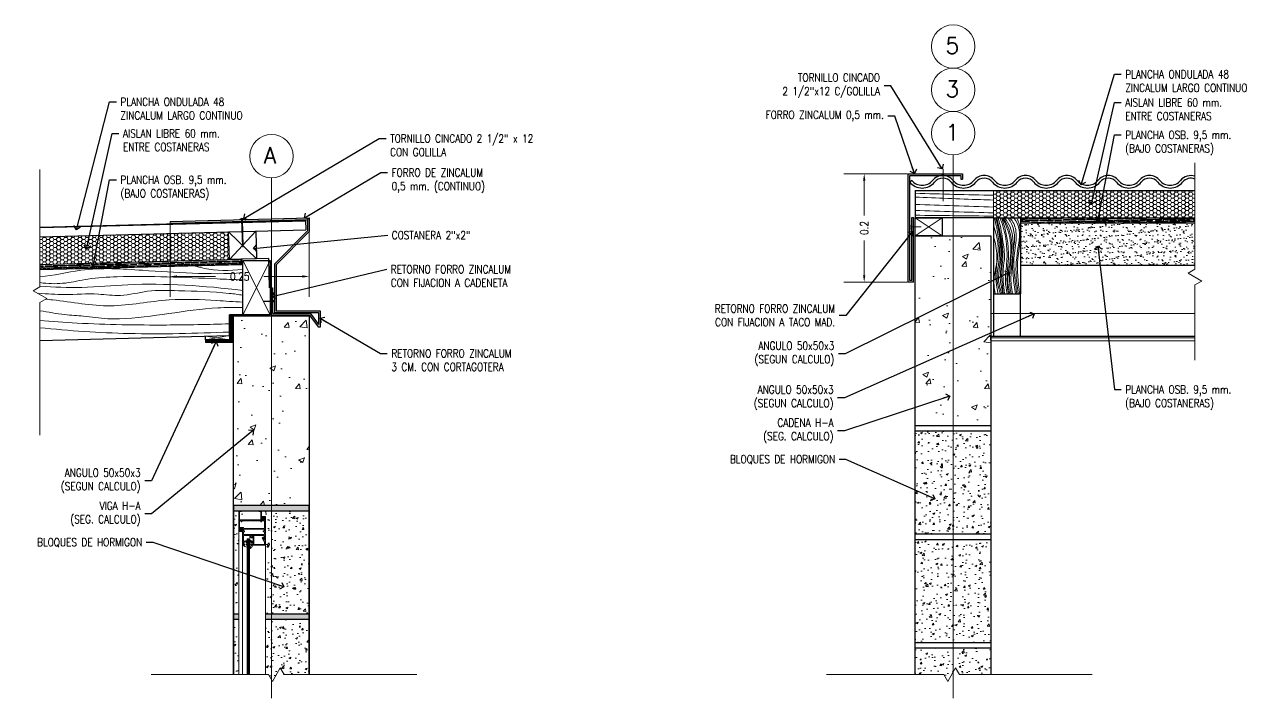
# Model space of a CAD drawing. Header units: metres. Extents: x -40 to 265, y 63 to 163.
# Drawn here: x -33.221 to -30.939, y 94.345 to 95.587 of the extents above; entities that cross this region are included whole.
import ezdxf

# ---------------------------------------------------------------- set-up
doc = ezdxf.new("R2010")
doc.units = ezdxf.units.M
doc.header["$LTSCALE"] = 5
doc.header["$MEASUREMENT"] = 0
doc.linetypes.add('CENTER', pattern=[2, 1.25, -0.25, 0.25, -0.25])
doc.linetypes.add('HIDDEN', pattern=[0.375, 0.25, -0.125])
doc.layers.get('0').update_dxf_attribs({"color": 30})
for name, color, linetype, lineweight in [('A-ANNO-DIMS', 3, 'Continuous', 18), ('A-ANNO-SYMB', 3, 'Continuous', 18), ('A-ANNO-TEXT', 3, 'Continuous', 18), ('A-DETL-MBND', 3, 'Continuous', 18), ('A-DETL-MCUT', 4, 'Continuous', 25), ('A-DETL-PATT', 8, 'Continuous', 18)]:
    doc.layers.add(name, color=color, linetype=linetype, lineweight=lineweight)
doc.styles.add('E-ROMANS', font='romans.shx', dxfattribs={"width": 0.8})
doc.dimstyles.new('E-0001_ARW_18', dxfattribs={"dimscale": 0.001, "dimtxt": 1.8, "dimasz": 1.8, "dimexe": 0.9, "dimexo": 0.6, "dimgap": 0.9, "dimtad": 0, "dimdec": 0, "dimlfac": 1000, "dimzin": 0, "dimdsep": 46, "dimtxsty": 'E-ROMANS', "dimblk": 'OPEN90', "dimcen": 0.9, "dimclrd": 256, "dimclre": 256, "dimclrt": 256, "dimadec": 0, "dimazin": 0, "dimtfac": 1, "dimtdec": 0, "dimtmove": 1, "dimatfit": 3, "dimldrblk": 'OPEN90', "dimfxl": 1, "dimtfill": 1, "dimtolj": 1, "dimtzin": 0, "dimarcsym": 0})
pattern_1 = [(0, (0, 30), (0.0065625, 0.00378886113), [0.004375, -0.00875]), (120, (0, 30), (-0.00656249999, 0.00378886115), [0.004375, -0.00875]), (60, (0, 30), (1e-11, 0.00757772227), [-0.00875, 0.004375])]
pattern_2 = [(1.5, (0, 30), (0.0065192075, 0.00317173983), [0.045, -0.006, 0.015, -0.003]), (1.5, (0.0039494, 30.001604), (-0.003103418, 0.00391010188), [0.009, -0.00099, 0.018, -0.00225]), (1.5, (0.0014327, 30.0025884), (0.015542038604, 0.002417671617), [0.024, -0.0042, 0.012, -0.003])]
pattern_3 = [(50, (0, 30), (0.10758903, -0.00941282), [0.01125, -0.12375]), (355, (0, 30), (-0.0208127, 0.11282882), [0.009, -0.099]), (100.4514, (0.00897, 29.99922), (0.0867764, 0.10341593), [0.00956103, -0.10517132]), (46.1842, (0, 30.03), (0.16008616, -0.02482785), [0.016875, -0.185625]), (96.6356, (0.01334, 30.02793), (0.1401994, 0.14611768), [0.01434154, -0.15775695]), (351.1842, (0, 30.03), (0.1401993, 0.1461178), [0.0135, -0.1485]), (21, (0.015, 30.0225), (0.08953606, -0.06039283), [0.01125, -0.12375]), (326, (0.015, 30.0225), (0.0364973, 0.1087725), [0.009, -0.099]), (71.4514, (0.02246, 30.01747), (0.1260334, 0.04837957), [0.00956103, -0.10517132]), (37.5, (0, 30), (0.001823978, 0.049934078), [0, -0.0978, 0, -0.1005, 0, -0.099375]), (7.5, (0, 30), (0.03946043, 0.059161757), [0, -0.0573, 0, -0.09555, 0, -0.037875]), (327.5, (-0.03345, 30), (0.080073365, -0.00338323), [0, -0.0375, 0, -0.117, 0, -0.15525]), (317.5, (-0.04845, 30), (0.087477925, 0.01501575), [0, -0.04875, 0, -0.0777, 0, -0.11025])]
pattern_4 = [(50, (0, 30), (0.035863009, -0.003137607), [0.00375, -0.04125]), (355, (0, 30), (-0.006937567, 0.037609607), [0.003, -0.033]), (100.4514, (0.00299, 29.99974), (0.028925469, 0.034471977), [0.00318701, -0.035057106]), (46.1842, (0, 30.01), (0.053362052, -0.00827595), [0.005625, -0.061875]), (96.6356, (0.004447, 30.00931), (0.046733135, 0.048705894), [0.004780514, -0.05258565]), (351.1842, (0, 30.01), (0.046733097, 0.04870593), [0.0045, -0.0495]), (21, (0.005, 30.0075), (0.029845353, -0.020130945), [0.00375, -0.04125]), (326, (0.005, 30.0075), (0.012165767, 0.036257502), [0.003, -0.033]), (71.4514, (0.007487, 30.005822), (0.042011131, 0.016126525), [0.00318701, -0.035057106]), (37.5, (0, 30), (0.0006079928, 0.0166446927), [0, -0.0326, 0, -0.0335, 0, -0.033125]), (7.5, (0, 30), (0.013153477, 0.0197205856), [0, -0.0191, 0, -0.03185, 0, -0.012625]), (327.5, (-0.01115, 30), (0.0266911218, -0.0011277436), [0, -0.0125, 0, -0.039, 0, -0.05175]), (317.5, (-0.01615, 30), (0.0291593085, 0.005005249), [0, -0.01625, 0, -0.0259, 0, -0.03675])]

# ---------------------------------------------------------------- blocks, each defined once
blk = doc.blocks.new('_Open90')
at = {"color": 0, "linetype": 'ByBlock', "lineweight": -2}
for p, q in [((0, 0), (-1, 0)), ((-0.5, 0.5), (0, 0)), ((0, 0), (-0.5, -0.5))]:
    blk.add_line(p, q, dxfattribs=at)

msp = doc.modelspace()

# ---------------------------------------------------------------- hatches: boundary and pattern name
at = {"layer": 'A-DETL-PATT'}
h = msp.add_hatch(dxfattribs=at)
h.set_pattern_fill('HONEY', color=256, scale=0.035, style=0)
h.set_pattern_definition(pattern_1)
h.paths.add_polyline_path([(-31.063033, 95.231145), (-31.063033, 95.281145), (-31.434495, 95.281145), (-31.434495, 95.231145), (-31.384495, 95.231145)])
h = msp.add_hatch(dxfattribs=at)
h.set_pattern_fill('AR-RROOF', color=256, scale=0.003, angle=1.5, style=0)
h.set_pattern_definition(pattern_2)
h.paths.add_polyline_path([(-31.063033, 95.231145), (-31.384495, 95.231145), (-31.384495, 95.221645), (-31.063033, 95.221645)])
h = msp.add_hatch(dxfattribs=at)
h.set_pattern_fill('AR-SAND', color=256, scale=0.008, style=0)
h.set_pattern_definition([(37.5, (0, 30), (-0.0005039469, 0.0154145902), [0, -0.01216, 0, -0.0136, 0, -0.013]), (7.5, (0, 30), (0.0141582136, 0.0225771685), [0, -0.00656, 0, -0.01096, 0, -0.0042]), (327.5, (-0.00984, 30), (0.024913135, 4.52724e-05), [0, -0.004, 0, -0.0144, 0, -0.0188]), (317.5, (-0.00984, 30), (0.024049013, 0.0070214045), [0, -0.002, 0, -0.00944, 0, -0.0108])])
h.paths.add_polyline_path([(-31.063033, 95.143379), (-31.063033, 95.221645), (-31.384495, 95.221645), (-31.384495, 95.143379)])
h = msp.add_hatch(dxfattribs=at)
h.set_pattern_fill('HONEY', color=256, scale=0.035, style=0)
h.set_pattern_definition(pattern_1)
h.paths.add_polyline_path([(-32.847419, 95.153884), (-32.844031, 95.153972), (-32.84535, 95.204845), (-33.192582, 95.195821), (-33.192582, 95.144937)])
h = msp.add_hatch(dxfattribs=at)
h.set_pattern_fill('AR-CONC', color=256, scale=0.015, style=0)
h.set_pattern_definition(pattern_3)
h.paths.add_polyline_path([(-31.579245, 94.847996), (-31.439245, 94.847996), (-31.439245, 95.197996), (-31.579245, 95.197996)])
h = msp.add_hatch(dxfattribs=at)
h.set_pattern_fill('AR-RROOF', color=256, scale=0.003, angle=1.5, style=0)
h.set_pattern_definition(pattern_2)
h.paths.add_polyline_path([(-32.820704, 95.145073), (-32.820951, 95.15457), (-32.847419, 95.153884), (-33.192582, 95.144937), (-33.192582, 95.135434)])
h = msp.add_hatch(dxfattribs=at)
h.set_pattern_fill('STEEL', color=256, scale=0.02, style=0)
h.set_pattern_definition([(45, (1.5460086, 30.0672285), (-0.00176776695, 0.00176776695), []), (45, (1.5460086, 30.0684785), (-0.00176776695, 0.00176776695), [])])
h.paths.add_polyline_path([(-32.837496, 95.050897), (-32.842496, 95.050897), (-32.842496, 95.005897), (-32.887496, 95.005897), (-32.887496, 95.000897), (-32.837496, 95.000897)])
h = msp.add_hatch(dxfattribs=at)
h.set_pattern_fill('AR-CONC', color=256, scale=0.015, style=0)
h.set_pattern_definition(pattern_3)
h.paths.add_polyline_path([(-32.836053, 94.700246), (-32.696053, 94.700246), (-32.696053, 95.050246), (-32.836053, 95.050246)])
h = msp.add_hatch(dxfattribs=at)
h.set_pattern_fill('AR-CONC', color=256, scale=0.005, style=0)
h.set_pattern_definition(pattern_4)
h.paths.add_polyline_path([(-31.439245, 94.837996), (-31.579245, 94.837996), (-31.579245, 94.647996), (-31.439245, 94.647996)])
h.paths.add_polyline_path([(-31.439245, 94.637996), (-31.579245, 94.637996), (-31.579245, 94.447996), (-31.439245, 94.447996)])
h.paths.add_polyline_path([(-31.439245, 94.437996), (-31.579245, 94.437996), (-31.579245, 94.388499), (-31.52598, 94.388499), (-31.518763, 94.375999), (-31.50433, 94.400999), (-31.497113, 94.388499), (-31.439245, 94.388499)])
h = msp.add_hatch(dxfattribs=at)
h.set_pattern_fill('AR-SAND', color=256, scale=0.002, style=0)
h.set_pattern_definition([(37.5, (0, 30), (-0.00012598672, 0.00385364754), [0, -0.00304, 0, -0.0034, 0, -0.00325]), (7.5, (0, 30), (0.0035395534, 0.00564429213), [0, -0.00164, 0, -0.00274, 0, -0.00105]), (327.5, (-0.00246, 30), (0.00622828372, 1.13181e-05), [0, -0.001, 0, -0.0036, 0, -0.0047]), (317.5, (-0.00246, 30), (0.0060122532, 0.00175535113), [0, -0.0005, 0, -0.00236, 0, -0.0027])])
h.paths.add_polyline_path([(-32.696053, 94.700246), (-32.836053, 94.700246), (-32.836053, 94.690246), (-32.696053, 94.690246)])
h.paths.add_polyline_path([(-32.696053, 94.500246), (-32.777028, 94.500246), (-32.777028, 94.490246), (-32.696053, 94.490246)])
h.paths.add_polyline_path([(-32.826053, 94.500246), (-32.836053, 94.500246), (-32.836053, 94.490246), (-32.826053, 94.490246)])
h = msp.add_hatch(dxfattribs=at)
h.set_pattern_fill('AR-CONC', color=256, scale=0.005, style=0)
h.set_pattern_definition(pattern_4)
h.paths.add_polyline_path([(-32.696053, 94.690246), (-32.777028, 94.690246), (-32.777028, 94.652246), (-32.777028, 94.500246), (-32.696053, 94.500246)])
h.paths.add_polyline_path([(-32.696053, 94.490246), (-32.777028, 94.490246), (-32.777028, 94.388499), (-32.7712, 94.388499), (-32.763983, 94.375999), (-32.749549, 94.400999), (-32.742333, 94.388499), (-32.696053, 94.388499)])
h.paths.add_polyline_path([(-32.826053, 94.490246), (-32.836053, 94.490246), (-32.836053, 94.388499), (-32.826053, 94.388499)])
h.paths.add_polyline_path([(-32.826053, 94.627175), (-32.826053, 94.637376), (-32.826053, 94.638418), (-32.826053, 94.679975), (-32.819028, 94.679975), (-32.819028, 94.690246), (-32.836053, 94.690246), (-32.836053, 94.500246), (-32.826053, 94.500246)])

# ---------------------------------------------------------------- linework, layer by layer
for p, q in [((-32.781722, 94.679612), (-32.783424, 94.67791)), ((-32.781419, 94.678649), (-32.783424, 94.676645)), ((-32.779073, 94.678464), (-32.783424, 94.674114)), ((-32.781208, 94.677595), (-32.783424, 94.675379)), ((-32.778746, 94.677525), (-32.783384, 94.672888)), ((-32.782764, 94.679835), (-32.783363, 94.679236)), ((-32.781419, 94.673587), (-32.782777, 94.672229)), ((-32.778746, 94.67626), (-32.780368, 94.674639)), ((-32.778746, 94.674994), (-32.779796, 94.673944)), ((-32.824335, 94.654537), (-32.819697, 94.659175)), ((-32.824335, 94.657068), (-32.823285, 94.658118)), ((-32.824335, 94.655802), (-32.822714, 94.657423)), ((-32.824008, 94.653598), (-32.819658, 94.657949)), ((-32.821873, 94.654467), (-32.819658, 94.656683)), ((-32.821662, 94.658475), (-32.820304, 94.659833)), ((-32.821662, 94.653413), (-32.819658, 94.655417)), ((-32.821359, 94.65245), (-32.819658, 94.654152)), ((-32.820317, 94.652227), (-32.819718, 94.652826))]:
    msp.add_line(p, q)
at = {"layer": 'A-ANNO-DIMS'}
for p, q in [((-31.593215, 95.312184), (-31.710408, 95.312184)), ((-31.672908, 95.299684), (-31.672908, 95.235398)), ((-32.952619, 95.222785), (-32.952619, 95.085321)), ((-32.696114, 95.229451), (-32.696114, 95.085321)), ((-31.529245, 95.231145), (-31.579245, 95.197996)), ((-31.579245, 95.231141), (-31.529245, 95.197996)), ((-32.84535, 95.204845), (-32.844031, 95.153972)), ((-32.844734, 95.204856), (-32.793432, 95.155283)), ((-32.794751, 95.206155), (-32.843416, 95.153988)), ((-31.672908, 95.124684), (-31.672908, 95.18897)), ((-32.820704, 95.145073), (-32.820951, 95.15457)), ((-32.818432, 95.152263), (-32.768433, 95.051999)), ((-32.768433, 95.152131), (-32.818432, 95.052131)), ((-32.940119, 95.122821), (-32.86901, 95.122821)), ((-32.708614, 95.122821), (-32.779724, 95.122821)), ((-31.593215, 95.112184), (-31.710408, 95.112184)), ((-32.887675, 95.012794), (-32.843422, 95.005897)), ((-32.843422, 95.013941), (-32.887496, 95.005897)), ((-32.777028, 94.679975), (-32.784053, 94.679975)), ((-32.777028, 94.638418), (-32.777028, 94.637376))]:
    msp.add_line(p, q, dxfattribs=at)
for points in [[(-31.674991, 95.299684), (-31.670825, 95.299684), (-31.672908, 95.312184)], [(-32.940119, 95.124904), (-32.940119, 95.120737), (-32.952619, 95.122821)], [(-32.708614, 95.124904), (-32.708614, 95.120737), (-32.696114, 95.122821)], [(-31.674991, 95.124684), (-31.670825, 95.124684), (-31.672908, 95.112184)]]:
    msp.add_solid(points, dxfattribs=at)
at = {"layer": 'A-ANNO-SYMB', "linetype": 'CENTER'}
for p, q in [((-31.508873, 95.347006), (-31.508873, 94.344957)), ((-32.765681, 95.30458), (-32.765681, 94.344957))]:
    msp.add_line(p, q, dxfattribs=at)
at = {"layer": 'A-ANNO-SYMB'}
for p, q in [((-32.952619, 95.224035), (-32.952541, 95.221036)), ((-31.581965, 95.231295), (-31.584965, 95.231295)), ((-32.749549, 94.400999), (-32.763983, 94.375999)), ((-32.742333, 94.388499), (-32.749549, 94.400999)), ((-31.50433, 94.400999), (-31.518763, 94.375999)), ((-31.497113, 94.388499), (-31.50433, 94.400999)), ((-32.7712, 94.388499), (-32.987728, 94.388499)), ((-32.763983, 94.375999), (-32.7712, 94.388499)), ((-32.497819, 94.388499), (-32.742333, 94.388499)), ((-31.52598, 94.388499), (-31.742508, 94.388499)), ((-31.518763, 94.375999), (-31.52598, 94.388499)), ((-31.252599, 94.388499), (-31.497113, 94.388499))]:
    msp.add_line(p, q, dxfattribs=at)
for centre in [(-31.508873, 95.547006), (-31.508873, 95.467006), (-31.508873, 95.387006), (-32.765681, 95.34458)]:
    msp.add_circle(centre, 0.04, dxfattribs=at)
at = {"layer": 'A-DETL-MBND'}
for p, q in [((-31.063033, 95.136081), (-31.063033, 95.332189)), ((-33.192582, 95.103668), (-33.192582, 95.320196)), ((-31.527104, 95.321142), (-31.527104, 95.26188)), ((-31.434495, 95.281145), (-31.434495, 95.231145)), ((-32.824378, 95.227938), (-32.824397, 95.228487)), ((-32.821103, 95.228601), (-32.821113, 95.228876)), ((-32.821084, 95.228052), (-32.819325, 95.178247)), ((-32.819456, 95.228658), (-32.819466, 95.228933)), ((-32.817726, 95.178679), (-32.819437, 95.228109)), ((-32.816143, 95.228223), (-32.816162, 95.228772)), ((-31.586058, 95.218113), (-31.586058, 95.209262)), ((-31.567949, 95.214078), (-31.586058, 95.214078)), ((-31.075533, 95.128865), (-31.063033, 95.136081)), ((-31.050533, 95.114431), (-31.075533, 95.128865)), ((-33.205082, 95.096451), (-33.192582, 95.103668)), ((-31.063033, 95.107214), (-31.050533, 95.114431)), ((-31.063033, 94.968293), (-31.063033, 95.107214)), ((-33.180082, 95.082018), (-33.205082, 95.096451)), ((-33.192582, 95.074801), (-33.180082, 95.082018)), ((-33.192582, 94.830287), (-33.192582, 95.074801)), ((-31.439245, 95.009395), (-31.063033, 95.009395)), ((-31.439245, 95.004395), (-31.063033, 95.004395)), ((-32.826053, 94.690246), (-32.826053, 94.652246)), ((-32.824049, 94.689196), (-32.821758, 94.689196)), ((-32.82128, 94.689673), (-32.82128, 94.690246)), ((-32.788826, 94.690246), (-32.788826, 94.689673)), ((-32.788349, 94.689196), (-32.786058, 94.689196)), ((-32.784053, 94.670964), (-32.784053, 94.690246)), ((-32.824526, 94.6744), (-32.824526, 94.688719)), ((-32.824526, 94.659978), (-32.824526, 94.671919)), ((-32.786058, 94.673923), (-32.824049, 94.673923)), ((-32.824049, 94.672396), (-32.822139, 94.672396)), ((-32.821662, 94.671919), (-32.821662, 94.670964)), ((-32.821185, 94.670487), (-32.820612, 94.670487)), ((-32.820135, 94.670964), (-32.820135, 94.671919)), ((-32.819658, 94.672396), (-32.805728, 94.672396)), ((-32.805391, 94.672536), (-32.805053, 94.672873)), ((-32.805053, 94.672873), (-32.804716, 94.672536)), ((-32.804378, 94.672396), (-32.786058, 94.672396)), ((-32.78558, 94.688719), (-32.78558, 94.6744)), ((-32.78558, 94.671919), (-32.78558, 94.670964)), ((-32.785103, 94.670487), (-32.78453, 94.670487)), ((-32.783424, 94.678893), (-32.783424, 94.673166)), ((-32.781419, 94.678082), (-32.781419, 94.678893)), ((-32.781419, 94.673166), (-32.781419, 94.673978)), ((-32.781228, 94.678162), (-32.781228, 94.679498)), ((-32.781228, 94.672721), (-32.781228, 94.674057)), ((-32.780751, 94.679975), (-32.777028, 94.679975)), ((-32.780465, 94.677684), (-32.780751, 94.677684)), ((-32.780465, 94.677414), (-32.780751, 94.677414)), ((-32.780751, 94.674646), (-32.780465, 94.674646)), ((-32.780751, 94.674534), (-32.780465, 94.674534)), ((-32.778556, 94.672243), (-32.780751, 94.672243)), ((-32.779987, 94.678257), (-32.779987, 94.678162)), ((-32.779987, 94.674057), (-32.779987, 94.673962)), ((-32.779796, 94.678178), (-32.779796, 94.678082)), ((-32.779796, 94.673978), (-32.779796, 94.673882)), ((-32.779033, 94.678734), (-32.77951, 94.678734)), ((-32.779033, 94.678464), (-32.77951, 94.678464)), ((-32.77951, 94.673596), (-32.779033, 94.673596)), ((-32.77951, 94.673484), (-32.779033, 94.673484)), ((-32.778746, 94.673882), (-32.778746, 94.678178)), ((-32.778556, 94.673962), (-32.778556, 94.678257)), ((-32.778556, 94.658689), (-32.778556, 94.672243)), ((-32.777028, 94.679975), (-32.777028, 94.638418)), ((-32.826053, 94.652246), (-32.82233, 94.652246)), ((-32.826053, 94.388499), (-32.826053, 94.652246)), ((-32.82233, 94.659978), (-32.824526, 94.659978)), ((-32.824526, 94.653964), (-32.824526, 94.65826)), ((-32.824526, 94.653964), (-32.824526, 94.65826)), ((-32.824335, 94.65818), (-32.824335, 94.653885)), ((-32.824049, 94.658737), (-32.823571, 94.658737)), ((-32.823571, 94.658466), (-32.824049, 94.658466)), ((-32.824049, 94.653598), (-32.823571, 94.653598)), ((-32.823571, 94.653487), (-32.824049, 94.653487)), ((-32.823285, 94.658085), (-32.823285, 94.65818)), ((-32.823285, 94.653885), (-32.823285, 94.65398)), ((-32.823094, 94.65826), (-32.823094, 94.658164)), ((-32.823094, 94.65406), (-32.823094, 94.653964)), ((-32.822617, 94.657687), (-32.82233, 94.657687)), ((-32.82233, 94.657416), (-32.822617, 94.657416)), ((-32.822617, 94.654648), (-32.82233, 94.654648)), ((-32.82233, 94.654537), (-32.822617, 94.654537)), ((-32.821853, 94.658164), (-32.821853, 94.6595)), ((-32.821853, 94.652723), (-32.821853, 94.65406)), ((-32.821662, 94.658896), (-32.821662, 94.658085)), ((-32.821662, 94.65398), (-32.821662, 94.653169)), ((-32.819658, 94.653169), (-32.819658, 94.658896)), ((-32.819028, 94.627175), (-32.819028, 94.659643)), ((-32.818551, 94.660121), (-32.817978, 94.660121)), ((-32.817501, 94.659643), (-32.817501, 94.658689)), ((-32.817501, 94.654043), (-32.817501, 94.656207)), ((-32.817501, 94.647266), (-32.817501, 94.651561)), ((-32.817501, 94.634907), (-32.817501, 94.644784)), ((-32.817024, 94.658212), (-32.798506, 94.658212)), ((-32.817024, 94.656684), (-32.779033, 94.656684)), ((-32.815687, 94.653566), (-32.817024, 94.653566)), ((-32.817024, 94.652038), (-32.815687, 94.652038)), ((-32.779033, 94.646788), (-32.817024, 94.646788)), ((-32.805896, 94.645261), (-32.817024, 94.645261)), ((-32.81521, 94.652516), (-32.81521, 94.653088)), ((-32.81521, 94.646788), (-32.81521, 94.645261)), ((-32.805896, 94.645261), (-32.805896, 94.640885)), ((-32.779033, 94.645261), (-32.804368, 94.645261)), ((-32.804368, 94.642412), (-32.804368, 94.645261)), ((-32.79809, 94.644769), (-32.801453, 94.644769)), ((-32.801453, 94.643241), (-32.801453, 94.644769)), ((-32.798506, 94.658212), (-32.798028, 94.657734)), ((-32.79809, 94.628703), (-32.79809, 94.644769)), ((-32.798028, 94.657734), (-32.797551, 94.658212)), ((-32.797551, 94.658212), (-32.779033, 94.658212)), ((-32.780846, 94.653088), (-32.780846, 94.652516)), ((-32.779033, 94.653566), (-32.780369, 94.653566)), ((-32.780369, 94.652038), (-32.779033, 94.652038)), ((-32.778556, 94.656207), (-32.778556, 94.654043)), ((-32.778556, 94.651561), (-32.778556, 94.647266)), ((-32.778556, 94.638418), (-32.778556, 94.644784)), ((-32.819028, 94.388499), (-32.819028, 94.627175)), ((-32.819028, 94.627175), (-32.815306, 94.627175)), ((-32.815306, 94.634907), (-32.817501, 94.634907)), ((-32.817501, 94.628893), (-32.817501, 94.633189)), ((-32.817501, 94.628893), (-32.817501, 94.633189)), ((-32.817024, 94.633666), (-32.816546, 94.633666)), ((-32.816546, 94.628416), (-32.817024, 94.628416)), ((-32.816069, 94.633189), (-32.816069, 94.633093)), ((-32.816069, 94.628989), (-32.816069, 94.628893)), ((-32.815592, 94.632616), (-32.815306, 94.632616)), ((-32.815306, 94.629466), (-32.815592, 94.629466)), ((-32.814828, 94.633093), (-32.814828, 94.63443)), ((-32.814828, 94.627653), (-32.814828, 94.628989)), ((-32.809823, 94.639011), (-32.810777, 94.638057)), ((-32.810777, 94.388499), (-32.810777, 94.638057)), ((-32.806959, 94.639011), (-32.809823, 94.639011)), ((-32.809594, 94.388499), (-32.809594, 94.639011)), ((-32.80841, 94.388499), (-32.80841, 94.639011)), ((-32.807226, 94.388499), (-32.807226, 94.639011)), ((-32.806959, 94.639011), (-32.806005, 94.638057)), ((-32.806005, 94.388499), (-32.806005, 94.638057)), ((-32.800245, 94.640885), (-32.805896, 94.640885)), ((-32.800245, 94.642412), (-32.804368, 94.642412)), ((-32.802977, 94.631939), (-32.802977, 94.635035)), ((-32.800858, 94.631939), (-32.802977, 94.631939)), ((-32.800858, 94.629984), (-32.802977, 94.629984)), ((-32.802854, 94.626109), (-32.802977, 94.629984)), ((-32.80229, 94.633093), (-32.80229, 94.63443)), ((-32.80229, 94.627653), (-32.80229, 94.628989)), ((-32.801813, 94.634907), (-32.799618, 94.634907)), ((-32.801527, 94.632616), (-32.801813, 94.632616)), ((-32.801813, 94.629466), (-32.801527, 94.629466)), ((-32.777028, 94.627175), (-32.801813, 94.627175)), ((-32.799618, 94.643241), (-32.801453, 94.643241)), ((-32.801049, 94.633189), (-32.801049, 94.633093)), ((-32.801049, 94.628989), (-32.801049, 94.628893)), ((-32.800858, 94.633109), (-32.800858, 94.631939)), ((-32.800858, 94.628814), (-32.800858, 94.629984)), ((-32.800095, 94.633666), (-32.800572, 94.633666)), ((-32.800095, 94.633396), (-32.800572, 94.633396)), ((-32.800572, 94.628528), (-32.800095, 94.628528)), ((-32.800572, 94.628416), (-32.800095, 94.628416)), ((-32.800245, 94.640885), (-32.800245, 94.642412)), ((-32.799808, 94.628814), (-32.799808, 94.633109)), ((-32.799618, 94.634907), (-32.799618, 94.643241)), ((-32.799618, 94.628893), (-32.799618, 94.633189)), ((-32.799618, 94.628893), (-32.799618, 94.633189)), ((-32.778556, 94.628703), (-32.79809, 94.628703)), ((-32.783054, 94.640898), (-32.779905, 94.64279)), ((-32.778556, 94.633413), (-32.783054, 94.640898)), ((-32.779132, 94.641505), (-32.780972, 94.640399)), ((-32.780972, 94.640399), (-32.779155, 94.637376)), ((-32.779905, 94.64279), (-32.779132, 94.641505)), ((-32.779155, 94.637376), (-32.777028, 94.637376)), ((-32.778556, 94.638418), (-32.777028, 94.638418)), ((-32.778556, 94.628703), (-32.778556, 94.633413)), ((-32.777028, 94.637376), (-32.777028, 94.627175)), ((-32.777028, 94.388499), (-32.777028, 94.627175))]:
    msp.add_line(p, q, dxfattribs=at)
at = {"layer": 'A-DETL-MBND', "linetype": 'HIDDEN'}
msp.add_line((-31.439245, 95.054395), (-31.063033, 95.054395), dxfattribs=at)
at = {"layer": 'A-DETL-MBND'}
for points in [[(-32.824397, 95.228487), (-32.816162, 95.228772)], [(-32.824378, 95.227938), (-32.816143, 95.228223)], [(-32.823034, 95.228809), (-32.817544, 95.228999)], [(-32.817691, 95.178689), (-32.819325, 95.178247)], [(-32.819325, 95.178247), (-32.818438, 95.176605)], [(-32.817691, 95.178689), (-32.818438, 95.176605)]]:
    msp.add_lwpolyline(points, dxfattribs=at)
for centre, radius, start, end in [((-32.820218, 95.226846), 0.003433, 38.852356, 145.112561), ((-32.824049, 94.688719), 0.000477, 90, 180), ((-32.821758, 94.689673), 0.000477, 270, 0), ((-32.788349, 94.689673), 0.000477, 180, 270), ((-32.786058, 94.688719), 0.000477, 360, 90), ((-32.824049, 94.6744), 0.000477, 180, 270), ((-32.824049, 94.671919), 0.000477, 90, 180), ((-32.822139, 94.671919), 0.000477, 0, 90), ((-32.821185, 94.670964), 0.000477, 180, 270), ((-32.820612, 94.670964), 0.000477, 270, 360), ((-32.819658, 94.671919), 0.000477, 90, 180), ((-32.805728, 94.672873), 0.000477, 270, 315), ((-32.804378, 94.672873), 0.000477, 225, 270), ((-32.786058, 94.6744), 0.000477, 270, 0), ((-32.786058, 94.671919), 0.000477, 0, 90), ((-32.785103, 94.670964), 0.000477, 180, 270), ((-32.78453, 94.670964), 0.000477, 270, 0), ((-32.782421, 94.678893), 0.001002, 0, 180), ((-32.782421, 94.673166), 0.001002, 180, 0), ((-32.780751, 94.678082), 0.000668, 180, 270), ((-32.780751, 94.673978), 0.000668, 90, 180), ((-32.780751, 94.679498), 0.000477, 90, 180), ((-32.780751, 94.678162), 0.000477, 180, 270), ((-32.780751, 94.674057), 0.000477, 90, 180), ((-32.780751, 94.672721), 0.000477, 180, 270), ((-32.780465, 94.678162), 0.000477, 270, 0), ((-32.780465, 94.678082), 0.000668, 270, 0), ((-32.780465, 94.673978), 0.000668, 0, 90), ((-32.780465, 94.674057), 0.000477, 0, 90), ((-32.77951, 94.678257), 0.000477, 90, 180), ((-32.77951, 94.673962), 0.000477, 180, 270), ((-32.77951, 94.678178), 0.000286, 90, 180), ((-32.77951, 94.673882), 0.000286, 180, 270), ((-32.779033, 94.678257), 0.000477, 0, 90), ((-32.779033, 94.678178), 0.000286, 0, 90), ((-32.779033, 94.673962), 0.000477, 270, 0), ((-32.779033, 94.673882), 0.000286, 270, 0), ((-32.824049, 94.65826), 0.000477, 90, 180), ((-32.824049, 94.653964), 0.000477, 180, 270), ((-32.824049, 94.65818), 0.000286, 90, 180), ((-32.824049, 94.653885), 0.000286, 180, 270), ((-32.823571, 94.65826), 0.000477, 360, 90), ((-32.823571, 94.65818), 0.000286, 0, 90), ((-32.823571, 94.653964), 0.000477, 270, 0), ((-32.823571, 94.653885), 0.000286, 270, 0), ((-32.822617, 94.658085), 0.000668, 180, 270), ((-32.822617, 94.65398), 0.000668, 90, 180), ((-32.822617, 94.658164), 0.000477, 180, 270), ((-32.822617, 94.65406), 0.000477, 90, 180), ((-32.82233, 94.6595), 0.000477, 0, 90), ((-32.82233, 94.658164), 0.000477, 270, 0), ((-32.82233, 94.658085), 0.000668, 270, 0), ((-32.82233, 94.65398), 0.000668, 0, 90), ((-32.82233, 94.65406), 0.000477, 0, 90), ((-32.82233, 94.652723), 0.000477, 270, 0), ((-32.82066, 94.658896), 0.001002, 0, 180), ((-32.82066, 94.653169), 0.001002, 180, 0), ((-32.818551, 94.659643), 0.000477, 90, 180), ((-32.817978, 94.659643), 0.000477, 0, 90), ((-32.817024, 94.658689), 0.000477, 180, 270), ((-32.817024, 94.656207), 0.000477, 90, 180), ((-32.817024, 94.654043), 0.000477, 180, 270), ((-32.817024, 94.651561), 0.000477, 90, 180), ((-32.817024, 94.647266), 0.000477, 180, 270), ((-32.817024, 94.644784), 0.000477, 90, 180), ((-32.815687, 94.653088), 0.000477, 0, 90), ((-32.815687, 94.652516), 0.000477, 270, 0), ((-32.780369, 94.653088), 0.000477, 90, 180), ((-32.780369, 94.652516), 0.000477, 180, 270), ((-32.779033, 94.658689), 0.000477, 270, 0), ((-32.779033, 94.656207), 0.000477, 0, 90), ((-32.779033, 94.654043), 0.000477, 270, 0), ((-32.779033, 94.651561), 0.000477, 0, 90), ((-32.779033, 94.647266), 0.000477, 270, 0), ((-32.779033, 94.644784), 0.000477, 360, 90), ((-32.809915, 94.634968), 0.011328, 223.46647, 265.636288), ((-32.817024, 94.633189), 0.000477, 90, 180), ((-32.817024, 94.628893), 0.000477, 180, 270), ((-32.816546, 94.633189), 0.000477, 360, 90), ((-32.816546, 94.628893), 0.000477, 270, 0), ((-32.815592, 94.633093), 0.000477, 180, 270), ((-32.815592, 94.628989), 0.000477, 90, 180), ((-32.815306, 94.63443), 0.000477, 0, 90), ((-32.815306, 94.633093), 0.000477, 270, 0), ((-32.815306, 94.628989), 0.000477, 0, 90), ((-32.815306, 94.627653), 0.000477, 270, 0), ((-32.810191, 94.632969), 0.002045, 106.663032, 253.336968), ((-32.810191, 94.628342), 0.002045, 106.663032, 253.336968), ((-32.805528, 94.633823), 0.002824, 25.407468, 99.710604), ((-32.801813, 94.63443), 0.000477, 90, 180), ((-32.801813, 94.633093), 0.000477, 180, 270), ((-32.801813, 94.628989), 0.000477, 90, 180), ((-32.801813, 94.627653), 0.000477, 180, 270), ((-32.801527, 94.633093), 0.000477, 270, 0), ((-32.801527, 94.628989), 0.000477, 0, 90), ((-32.800572, 94.633189), 0.000477, 90, 180), ((-32.800572, 94.628893), 0.000477, 180, 270), ((-32.800572, 94.633109), 0.000286, 90, 180), ((-32.800572, 94.628814), 0.000286, 180, 270), ((-32.800095, 94.633189), 0.000477, 360, 90), ((-32.800095, 94.633109), 0.000286, 0, 90), ((-32.800095, 94.628893), 0.000477, 270, 0), ((-32.800095, 94.628814), 0.000286, 270, 0)]:
    msp.add_arc(centre, radius, start, end, dxfattribs=at)
for points in [[(-32.814968, 94.632756), (-32.813728, 94.634601), (-32.812081, 94.635973), (-32.810777, 94.635973)], [(-32.806005, 94.635745), (-32.80463, 94.634781), (-32.80529, 94.632448), (-32.806005, 94.631789)], [(-32.806005, 94.63042), (-32.80463, 94.629456), (-32.80529, 94.627123), (-32.806005, 94.626464)], [(-32.806005, 94.620226), (-32.803362, 94.622407), (-32.801433, 94.625906), (-32.802854, 94.626109)], [(-32.806005, 94.6255), (-32.80463, 94.624537), (-32.80529, 94.622204), (-32.806005, 94.621544)]]:
    msp.add_spline(points, degree=3, dxfattribs=at)
at = {"layer": 'A-DETL-MCUT'}
for p, q in [((-31.591965, 95.112184), (-31.591965, 95.312184)), ((-31.591965, 95.312184), (-31.491965, 95.312184)), ((-31.588965, 95.115184), (-31.588965, 95.309184)), ((-31.588965, 95.309184), (-31.494965, 95.309184)), ((-31.494965, 95.309184), (-31.494965, 95.302184)), ((-31.491965, 95.312184), (-31.491965, 95.302184)), ((-31.585088, 95.299896), (-31.58895, 95.29672)), ((-31.494965, 95.302184), (-31.491965, 95.302184)), ((-31.579245, 95.281145), (-31.063033, 95.281145)), ((-31.579245, 95.281145), (-31.063033, 95.281145)), ((-31.579245, 95.281145), (-31.579245, 95.231145)), ((-33.192582, 95.213827), (-32.702954, 95.226551)), ((-33.192556, 95.212828), (-32.702928, 95.225552)), ((-32.952669, 95.224034), (-32.696114, 95.230701)), ((-32.952591, 95.221035), (-32.699114, 95.227622)), ((-32.702954, 95.226551), (-32.702487, 95.208557)), ((-32.699114, 95.227622), (-32.699114, 95.206694)), ((-32.696114, 95.230701), (-32.696114, 95.205451)), ((-31.584965, 95.115184), (-31.584965, 95.231295)), ((-31.581965, 95.112184), (-31.581965, 95.231295)), ((-31.434495, 95.231145), (-31.579245, 95.231145)), ((-31.434495, 95.231145), (-31.434495, 95.091022)), ((-31.434495, 95.231145), (-31.384495, 95.231145)), ((-31.434495, 95.231145), (-31.063033, 95.231145)), ((-31.434495, 95.231145), (-31.384495, 95.231145)), ((-31.384495, 95.231145), (-31.384495, 95.091022)), ((-31.384495, 95.221645), (-31.063033, 95.221645)), ((-33.192582, 95.195821), (-32.702487, 95.208557)), ((-32.760199, 95.145609), (-32.699114, 95.206694)), ((-32.757199, 95.144366), (-32.696114, 95.205451)), ((-31.579245, 95.197996), (-31.439245, 95.197996)), ((-31.579245, 94.388499), (-31.579245, 95.197996)), ((-31.439245, 95.197996), (-31.439245, 94.388499)), ((-33.192582, 95.144937), (-32.847419, 95.153884)), ((-32.771125, 95.155862), (-32.847419, 95.153884)), ((-32.771125, 95.155862), (-32.769732, 95.102134)), ((-32.760199, 95.145609), (-32.760199, 95.0563)), ((-33.192582, 95.135434), (-32.820704, 95.145073)), ((-32.757199, 95.144366), (-32.757199, 95.0593)), ((-31.384495, 95.143379), (-31.063033, 95.143379)), ((-32.766584, 95.102131), (-32.766584, 95.051999)), ((-32.766584, 95.102131), (-32.763584, 95.102131)), ((-32.763584, 95.102131), (-32.763584, 95.054999)), ((-31.581965, 95.112184), (-31.591965, 95.112184)), ((-31.584965, 95.115184), (-31.588965, 95.115184)), ((-32.780951, 95.077135), (-32.762945, 95.077135)), ((-32.762945, 95.078865), (-32.762945, 95.075532)), ((-31.434495, 95.091022), (-31.384495, 95.091022)), ((-32.763584, 95.054999), (-32.694552, 95.054999)), ((-32.760199, 95.0563), (-32.679053, 95.0563)), ((-32.757199, 95.0593), (-32.676053, 95.0593)), ((-32.694552, 95.054999), (-32.679053, 95.034305)), ((-32.679053, 95.0563), (-32.679053, 95.034305)), ((-32.676053, 95.0593), (-32.676053, 95.0293)), ((-32.768433, 95.051999), (-32.843422, 95.051999)), ((-32.843422, 95.013941), (-32.843422, 95.051999)), ((-32.766584, 95.051999), (-32.696053, 95.051999)), ((-32.696053, 95.051999), (-32.679053, 95.0293)), ((-33.192582, 95.00489), (-32.843422, 95.013941)), ((-32.887496, 95.005897), (-32.887496, 95.012798)), ((-32.843422, 95.013941), (-32.843422, 95.005897)), ((-32.676053, 95.0293), (-32.679053, 95.0293)), ((-31.439245, 95.012931), (-31.063033, 95.012931)), ((-31.579245, 94.847996), (-31.439245, 94.847996)), ((-31.579245, 94.837996), (-31.439245, 94.837996)), ((-32.836053, 94.700246), (-32.836053, 94.388499)), ((-32.696053, 94.700246), (-32.836053, 94.700246)), ((-32.696053, 94.690246), (-32.836053, 94.690246)), ((-32.696053, 94.388499), (-32.696053, 94.700035)), ((-31.579245, 94.647996), (-31.439245, 94.647996)), ((-31.579245, 94.637996), (-31.439245, 94.637996)), ((-32.826053, 94.500246), (-32.836053, 94.500246)), ((-32.826053, 94.490246), (-32.836053, 94.490246)), ((-32.696053, 94.500246), (-32.777028, 94.500246)), ((-32.696053, 94.490246), (-32.777028, 94.490246)), ((-31.579245, 94.447996), (-31.439245, 94.447996)), ((-31.579245, 94.437996), (-31.439245, 94.437996))]:
    msp.add_line(p, q, dxfattribs=at)
for points in [[(-31.579245, 95.231145), (-31.529245, 95.231145), (-31.529245, 95.197996), (-31.579245, 95.197996)], [(-32.844734, 95.204859), (-32.794751, 95.206155), (-32.793432, 95.155283), (-32.843416, 95.153988)], [(-32.818432, 95.152263), (-32.768433, 95.152131), (-32.768433, 95.051999), (-32.818432, 95.052131)]]:
    msp.add_lwpolyline(points, close=True, dxfattribs=at)
for points in [[(-31.434495, 95.091022), (-31.434495, 95.012931), (-31.384495, 95.012931), (-31.384495, 95.091022)], [(-32.837496, 95.050897), (-32.837496, 95.000897), (-32.887496, 95.000897)], [(-32.837496, 95.050897), (-32.842496, 95.050897), (-32.842496, 95.005897), (-32.887496, 95.005897), (-32.887496, 95.000897)], [(-32.836053, 94.388499), (-32.836053, 95.050246), (-32.696053, 95.050246), (-32.696053, 94.388499)]]:
    msp.add_lwpolyline(points, dxfattribs=at)
for centre, radius, start, end in [((-31.527938, 95.284234), 0.024661, 39.424063, 140.575937), ((-31.451738, 95.284234), 0.024661, 39.424063, 140.575937), ((-31.375538, 95.284234), 0.024661, 39.424063, 140.575937), ((-31.299338, 95.284234), 0.024661, 39.424063, 140.575937), ((-31.223138, 95.284234), 0.024661, 39.424063, 140.575937), ((-31.146938, 95.284234), 0.024661, 39.424063, 140.575937), ((-31.070738, 95.284234), 0.024661, 71.794429, 140.575937), ((-31.566038, 95.315557), 0.029661, 219.424063, 320.575937), ((-31.566038, 95.315557), 0.024661, 219.424063, 320.575937), ((-31.527938, 95.284234), 0.019661, 39.424063, 140.575937), ((-31.489838, 95.315557), 0.029661, 219.424063, 320.575937), ((-31.489838, 95.315557), 0.024661, 219.424063, 320.575937), ((-31.451738, 95.284234), 0.019661, 39.424063, 140.575937), ((-31.413638, 95.315557), 0.029661, 219.424063, 320.575937), ((-31.413638, 95.315557), 0.024661, 219.424063, 320.575937), ((-31.375538, 95.284234), 0.019661, 39.424063, 140.575937), ((-31.337438, 95.315557), 0.029661, 219.424063, 320.575937), ((-31.337438, 95.315557), 0.024661, 219.424063, 320.575937), ((-31.299338, 95.284234), 0.019661, 39.424063, 140.575937), ((-31.261238, 95.315557), 0.029661, 219.424063, 320.575937), ((-31.261238, 95.315557), 0.024661, 219.424063, 320.575937), ((-31.223138, 95.284234), 0.019661, 39.424063, 140.575937), ((-31.185038, 95.315557), 0.029661, 219.424063, 320.575937), ((-31.185038, 95.315557), 0.024661, 219.424063, 320.575937), ((-31.146938, 95.284234), 0.019661, 39.424063, 140.575937), ((-31.108838, 95.315557), 0.029661, 219.424063, 320.575937), ((-31.108838, 95.315557), 0.024661, 219.424063, 320.575937), ((-31.070738, 95.284234), 0.019661, 66.928481, 140.575937)]:
    msp.add_arc(centre, radius, start, end, dxfattribs=at)
at = {"layer": 'A-DETL-PATT'}
for points in [[(-31.579245, 95.276258), (-31.530996, 95.274829), (-31.482748, 95.2734), (-31.434495, 95.272485)], [(-31.579245, 95.255716), (-31.530998, 95.253925), (-31.48275, 95.252134), (-31.434495, 95.250844)], [(-31.579245, 95.244579), (-31.530995, 95.242965), (-31.482746, 95.241351), (-31.434495, 95.24017)], [(-31.579245, 95.235645), (-31.530995, 95.235101), (-31.482745, 95.234556), (-31.434495, 95.234012)]]:
    msp.add_open_spline(points, degree=3, dxfattribs=at)
for points, knots in [([(-31.579245, 95.269319), (-31.539034, 95.267568), (-31.49079, 95.265467), (-31.442531, 95.264004), (-31.434495, 95.263777)], [0, 0, 0, 0, 0.12073968, 0.144859436, 0.144859436, 0.144859436, 0.144859436]), ([(-31.434313, 95.217786), (-31.427129, 95.193761), (-31.423909, 95.174122), (-31.430601, 95.135821), (-31.431408, 95.118416), (-31.427321, 95.096964), (-31.426804, 95.094371), (-31.426285, 95.091769)], [0, 0, 0, 0, 0.05688867, 0.05688867, 0.11377734, 0.11377734, 0.121570666, 0.121570666, 0.121570666, 0.121570666]), ([(-31.430113, 95.231145), (-31.424814, 95.208865), (-31.420101, 95.185892), (-31.421816, 95.143963), (-31.427521, 95.125476), (-31.423218, 95.103234), (-31.421316, 95.097788), (-31.419362, 95.092226)], [0.000693199, 0.000693199, 0.000693199, 0.000693199, 0.069385333, 0.069385333, 0.12403298, 0.12403298, 0.141507499, 0.141507499, 0.141507499, 0.141507499]), ([(-31.428808, 95.23052), (-31.420596, 95.202029), (-31.414527, 95.173539), (-31.420719, 95.126437), (-31.418954, 95.108283), (-31.416631, 95.09075)], [0, 0, 0, 0, 0.088864709, 0.088864709, 0.141488903, 0.141488903, 0.141488903, 0.141488903]), ([(-31.428481, 95.231145), (-31.426212, 95.219924), (-31.421415, 95.196179), (-31.417356, 95.157137), (-31.424474, 95.121456), (-31.419175, 95.099174), (-31.417328, 95.091406)], [0.000083263, 0.000083263, 0.000083263, 0.000083263, 0.034436175, 0.072780948, 0.117193711, 0.14096695, 0.14096695, 0.14096695, 0.14096695]), ([(-31.426218, 95.231145), (-31.424878, 95.226493), (-31.419748, 95.208673), (-31.416788, 95.184769), (-31.413136, 95.157578), (-31.419035, 95.129161), (-31.415981, 95.106108), (-31.413993, 95.091099)], [0.000116594, 0.000116594, 0.000116594, 0.000116594, 0.014623985, 0.055694762, 0.072300098, 0.096440627, 0.141488903, 0.141488903, 0.141488903, 0.141488903]), ([(-31.422831, 95.231145), (-31.421434, 95.227692), (-31.41514, 95.212112), (-31.410012, 95.185007), (-31.408804, 95.149138), (-31.414459, 95.118772), (-31.410891, 95.099041), (-31.409522, 95.091471)], [0.000170128, 0.000170128, 0.000170128, 0.000170128, 0.011337336, 0.050554871, 0.08197056, 0.118823516, 0.141758661, 0.141758661, 0.141758661, 0.141758661]), ([(-31.419965, 95.231145), (-31.410699, 95.207778), (-31.406139, 95.181813), (-31.407595, 95.13825), (-31.411337, 95.120975), (-31.408322, 95.099795), (-31.407616, 95.095886), (-31.406903, 95.091945)], [0.001244272, 0.001244272, 0.001244272, 0.001244272, 0.076547146, 0.076547146, 0.129816529, 0.129816529, 0.141758661, 0.141758661, 0.141758661, 0.141758661]), ([(-31.41868, 95.231145), (-31.416519, 95.227223), (-31.407782, 95.21132), (-31.400488, 95.180377), (-31.404894, 95.142807), (-31.409992, 95.11313), (-31.405725, 95.096716), (-31.40439, 95.091582)], [0.000243777, 0.000243777, 0.000243777, 0.000243777, 0.013675707, 0.054675928, 0.092476732, 0.127208022, 0.143012037, 0.143012037, 0.143012037, 0.143012037]), ([(-31.416489, 95.231145), (-31.405182, 95.213314), (-31.400177, 95.195072), (-31.40137, 95.1561), (-31.405544, 95.136017), (-31.404861, 95.107352), (-31.403471, 95.098851), (-31.401934, 95.090611)], [0.000268969, 0.000268969, 0.000268969, 0.000268969, 0.059516577, 0.059516577, 0.119033153, 0.119033153, 0.14410631, 0.14410631, 0.14410631, 0.14410631]), ([(-31.414248, 95.231145), (-31.410463, 95.225691), (-31.403394, 95.215437), (-31.392518, 95.1735), (-31.406839, 95.131416), (-31.400299, 95.096358), (-31.399318, 95.091099)], [0.000329616, 0.000329616, 0.000329616, 0.000329616, 0.020096883, 0.037432452, 0.128104651, 0.14410631, 0.14410631, 0.14410631, 0.14410631]), ([(-31.408136, 95.231145), (-31.395368, 95.215098), (-31.394288, 95.197339), (-31.399247, 95.161223), (-31.400162, 95.142169), (-31.397193, 95.112565), (-31.395689, 95.101638), (-31.394196, 95.090738)], [0.000404535, 0.000404535, 0.000404535, 0.000404535, 0.055268183, 0.055268183, 0.110536367, 0.110536367, 0.143587006, 0.143587006, 0.143587006, 0.143587006]), ([(-31.404458, 95.231145), (-31.40239, 95.228524), (-31.39528, 95.21939), (-31.390317, 95.194157), (-31.398607, 95.160149), (-31.396023, 95.123685), (-31.392867, 95.100643), (-31.39156, 95.091099)], [0.00051216, 0.00051216, 0.00051216, 0.00051216, 0.010470347, 0.035077391, 0.073716288, 0.114648397, 0.143587006, 0.143587006, 0.143587006, 0.143587006]), ([(-31.396864, 95.231145), (-31.38592, 95.216623), (-31.38544, 95.201664), (-31.39061, 95.166113), (-31.39372, 95.147354), (-31.392517, 95.11679), (-31.390852, 95.104074), (-31.389201, 95.091439)], [0.000594674, 0.000594674, 0.000594674, 0.000594674, 0.051713672, 0.051713672, 0.103427344, 0.103427344, 0.142215059, 0.142215059, 0.142215059, 0.142215059]), ([(-31.392365, 95.231145), (-31.391458, 95.229546), (-31.379071, 95.207381), (-31.394375, 95.156971), (-31.389086, 95.112838), (-31.386563, 95.091784)], [0.000650127, 0.000650127, 0.000650127, 0.000650127, 0.006133081, 0.076524353, 0.140736191, 0.140736191, 0.140736191, 0.140736191]), ([(-31.434231, 95.196739), (-31.431357, 95.184897), (-31.426793, 95.166094), (-31.429329, 95.140816), (-31.435034, 95.117813), (-31.433425, 95.101443), (-31.431683, 95.091022)], [0, 0, 0, 0, 0.036210697, 0.057491046, 0.075528635, 0.106808085, 0.106808085, 0.106808085, 0.106808085]), ([(-33.192582, 95.122846), (-33.167679, 95.123903), (-33.104587, 95.14109), (-32.980699, 95.132705), (-32.881325, 95.125689), (-32.818432, 95.129301)], [0.056514945, 0.056514945, 0.056514945, 0.056514945, 0.132088344, 0.246133606, 0.428410275, 0.428410275, 0.428410275, 0.428410275]), ([(-33.192582, 95.11159), (-33.190619, 95.111274), (-33.175157, 95.10902), (-33.145109, 95.109223), (-33.100503, 95.119858), (-33.006703, 95.125005), (-32.912621, 95.120463), (-32.835812, 95.11702), (-32.818432, 95.116752)], [0.056244069, 0.056244069, 0.056244069, 0.056244069, 0.062213592, 0.103138904, 0.145211781, 0.199409188, 0.383885517, 0.428722724, 0.428722724, 0.428722724, 0.428722724]), ([(-32.916642, 95.144785), (-32.907715, 95.142182), (-32.876342, 95.133034), (-32.844038, 95.133265), (-32.818317, 95.135675)], [0, 0, 0, 0, 0.0277661724, 0.0975813625, 0.0975813625, 0.0975813625, 0.0975813625]), ([(-33.192582, 95.104834), (-33.166832, 95.103256), (-33.112757, 95.100777), (-32.988793, 95.112994), (-32.890708, 95.105607), (-32.818432, 95.097106)], [0.0552866, 0.0552866, 0.0552866, 0.0552866, 0.132628143, 0.21742194, 0.427879463, 0.427879463, 0.427879463, 0.427879463]), ([(-33.194943, 95.092047), (-33.17911, 95.090462), (-33.142533, 95.088089), (-33.092205, 95.092573), (-33.0408, 95.084679), (-32.992282, 95.09861), (-32.925369, 95.095855), (-32.867422, 95.095158), (-32.82651, 95.089502), (-32.818432, 95.088236)], [0.052941498, 0.052941498, 0.052941498, 0.052941498, 0.100650833, 0.163058135, 0.20385311, 0.254632344, 0.311392648, 0.403741615, 0.428265447, 0.428265447, 0.428265447, 0.428265447]), ([(-33.181838, 95.081004), (-33.17763, 95.080588), (-33.137713, 95.076319), (-33.061875, 95.06118), (-32.961268, 95.083609), (-32.880388, 95.079324), (-32.835995, 95.076351), (-32.818432, 95.075408)], [0.065782055, 0.065782055, 0.065782055, 0.065782055, 0.078450538, 0.185957012, 0.294549251, 0.382412445, 0.428042406, 0.428042406, 0.428042406, 0.428042406]), ([(-33.192582, 95.059538), (-33.177333, 95.057265), (-33.150884, 95.051619), (-33.108904, 95.050325), (-33.075517, 95.044171), (-32.99229, 95.04527), (-32.910591, 95.064973), (-32.835476, 95.065943), (-32.818432, 95.065644)], [0.054682383, 0.054682383, 0.054682383, 0.054682383, 0.100951911, 0.135377093, 0.180451687, 0.202278529, 0.38456204, 0.428684645, 0.428684645, 0.428684645, 0.428684645]), ([(-33.193499, 95.041515), (-33.170448, 95.039742), (-33.092588, 95.034294), (-32.975744, 95.03234), (-32.882117, 95.034268), (-32.843422, 95.035415)], [0.053561233, 0.053561233, 0.053561233, 0.053561233, 0.122913969, 0.287722684, 0.403857437, 0.403857437, 0.403857437, 0.403857437]), ([(-33.193123, 95.028324), (-33.165811, 95.025564), (-33.111104, 95.02057), (-32.994416, 95.015627), (-32.90518, 95.017683), (-32.843422, 95.020286)], [0.053895715, 0.053895715, 0.053895715, 0.053895715, 0.136238587, 0.21870212, 0.404063921, 0.404063921, 0.404063921, 0.404063921])]:
    msp.add_open_spline(points, degree=3, knots=knots, dxfattribs=at)
msp.add_spline([(-31.432862, 95.231201), (-31.428461, 95.211853), (-31.423985, 95.180295), (-31.424168, 95.155704), (-31.427135, 95.10957), (-31.421873, 95.091344)], degree=3, dxfattribs=at)

# ---------------------------------------------------------------- texts
at = {"layer": 'A-ANNO-TEXT', "style": 'E-ROMANS'}
for s, p in [('5', (-31.523112, 95.533649)), ('3', (-31.523112, 95.453649)), ('1', (-31.523112, 95.373649)), ('A', (-32.77992, 95.331223))]:
    msp.add_text(s, height=0.03, dxfattribs=at).set_placement(p)
at = {"layer": 'A-ANNO-TEXT', "char_height": 0.015, "style": 'E-ROMANS'}
for s, insert, attachment_point in [('TORNILLO CINCADO\\P 2 1/2"x12 C/GOLILLA ', (-31.643764, 95.474551), 6), ('PLANCHA ONDULADA 48\\PZINCALUM LARGO CONTINUO', (-31.191588, 95.503123), 1), ('PLANCHA ONDULADA 48\\PZINCALUM LARGO CONTINUO', (-33.044153, 95.452277), 1), ('AISLAN LIBRE 60 mm.\\PENTRE COSTANERAS', (-31.191588, 95.451001), 1), ('FORRO ZINCALUM 0,5 mm.', (-31.63663, 95.418715), 6), ('AISLAN LIBRE 60 mm.\\PENTRE COSTANERAS', (-33.039585, 95.394069), 1), ('TORNILLO CINCADO 2 1/2" x 12\\PCON GOLILLA', (-32.546928, 95.38462), 1), ('PLANCHA OSB. 9,5 mm.\\P(BAJO COSTANERAS)', (-31.191588, 95.39135), 1), ('PLANCHA OSB. 9,5 mm.\\P(BAJO COSTANERAS)', (-33.044153, 95.308554), 1), ('FORRO DE ZINCALUM\\P0,5 mm. (CONTINUO)', (-32.544362, 95.321794), 1), ('COSTANERA 2"x2"', (-32.544001, 95.206399), 1), ('0.25', (-32.824367, 95.122821), 5), ('RETORNO FORRO ZINCALUM\\PCON FIJACION A CADENETA', (-32.545688, 95.143573), 1), ('RETORNO FORRO ZINCALUM\\PCON FIJACION A TACO MAD.', (-31.726597, 95.051014), 6), ('RETORNO FORRO ZINCALUM\\P3 CM. CON CORTAGOTERA ', (-32.544755, 94.988383), 1), ('ANGULO 50x50x3\\P(SEGUN CALCULO)', (-31.728045, 94.980111), 6), ('ANGULO 50x50x3\\P(SEGUN CALCULO)', (-31.729494, 94.899078), 6), ('PLANCHA OSB. 9,5 mm.\\P(BAJO COSTANERAS)', (-31.191588, 94.921806), 1), ('CADENA H-A\\P(SEG. CALCULO)', (-31.729494, 94.838166), 6), ('BLOQUES DE HORMIGON', (-31.726542, 94.785087), 6), ('ANGULO 50x50x3\\P(SEGUN CALCULO)', (-33.007064, 94.7459), 6), ('VIGA H-A\\P(SEG. CALCULO)', (-33.007064, 94.684988), 6), ('BLOQUES DE HORMIGON', (-33.004112, 94.631909), 6)]:
    msp.add_mtext(s, dxfattribs=dict(at, insert=insert, attachment_point=attachment_point))
at = {"layer": 'A-ANNO-TEXT', "insert": (-31.672908, 95.212184), "char_height": 0.015, "attachment_point": 5, "rotation": 90, "style": 'E-ROMANS'}
msp.add_mtext('\\A1;0.2', dxfattribs=at)

# ---------------------------------------------------------------- leaders
at = {"layer": 'A-ANNO-SYMB', "annotation_type": 0, "has_hookline": 1}
for points, hookline_direction, text_width in [([(-31.272839, 95.291721), (-31.211588, 95.495623), (-31.199088, 95.495623)], 0, 0.252571), ([(-31.529237, 95.321353), (-31.623764, 95.474551), (-31.636264, 95.474551)], 1, 0.216), ([(-33.125405, 95.208926), (-33.064153, 95.444777), (-33.051653, 95.444777)], 0, 0.252571), ([(-31.253976, 95.256409), (-31.211588, 95.443501), (-31.199088, 95.443501)], 0, 0.204), ([(-31.580323, 95.312442), (-31.61663, 95.418715), (-31.62913, 95.418715)], 1, 0.246286), ([(-33.106541, 95.173613), (-33.059585, 95.386569), (-33.047085, 95.386569)], 0, 0.204), ([(-32.816818, 95.229633), (-32.566928, 95.37712), (-32.554428, 95.37712)], 0, 0.304), ([(-31.241984, 95.224587), (-31.211588, 95.38385), (-31.199088, 95.38385)], 0, 0.221143), ([(-32.705037, 95.230778), (-32.564362, 95.314294), (-32.551862, 95.314294)], 0, 0.193143), ([(-33.094549, 95.141791), (-33.064153, 95.301054), (-33.051653, 95.301054)], 0, 0.221143), ([(-32.798852, 95.1745), (-32.551501, 95.198899)], 0, 0.158857), ([(-31.584041, 95.205599), (-31.706597, 95.051014), (-31.719097, 95.051014)], 1, 0.253143), ([(-31.241984, 95.178965), (-31.211588, 94.914306), (-31.199088, 94.914306)], 0, 0.221143), ([(-32.764205, 95.086031), (-32.553188, 95.136073)], 0, 0.247429), ([(-31.405907, 95.130354), (-31.708045, 94.980111), (-31.720545, 94.980111)], 1, 0.161714), ([(-31.359563, 95.053662), (-31.709494, 94.899078), (-31.721994, 94.899078)], 1, 0.161714), ([(-32.676045, 95.045589), (-32.564755, 94.980883), (-32.552255, 94.980883)], 0, 0.247429), ([(-32.867944, 95.002661), (-32.987064, 94.7459), (-32.999564, 94.7459)], 1, 0.161714), ([(-31.515332, 94.902194), (-31.709494, 94.838166), (-31.721994, 94.838166)], 1, 0.142286), ([(-32.799159, 94.839059), (-32.987064, 94.684988), (-32.999564, 94.684988)], 1, 0.142286), ([(-31.542968, 94.712447), (-31.706542, 94.785087), (-31.719042, 94.785087)], 1, 0.216571), ([(-32.742776, 94.550234), (-32.984112, 94.631909), (-32.996612, 94.631909)], 1, 0.216571)]:
    msp.add_leader(points, dimstyle='E-0001_ARW_18', override={"dimscale": 1, "dimtxt": 0.015, "dimasz": 0.0125, "dimexe": 0.0375, "dimexo": 0.00125, "dimgap": 0.0075, "dimtad": 0, "dimtxsty": 'E-ROMANS', "dimcen": 0.5, "dimclrd": 1, "dimclre": 1, "dimclrt": 2, "dimtfac": 0.5, "dimtofl": 0, "dimtmove": 2}, dxfattribs=dict(at, hookline_direction=hookline_direction, text_width=text_width))

doc.saveas('drawing.dxf')
